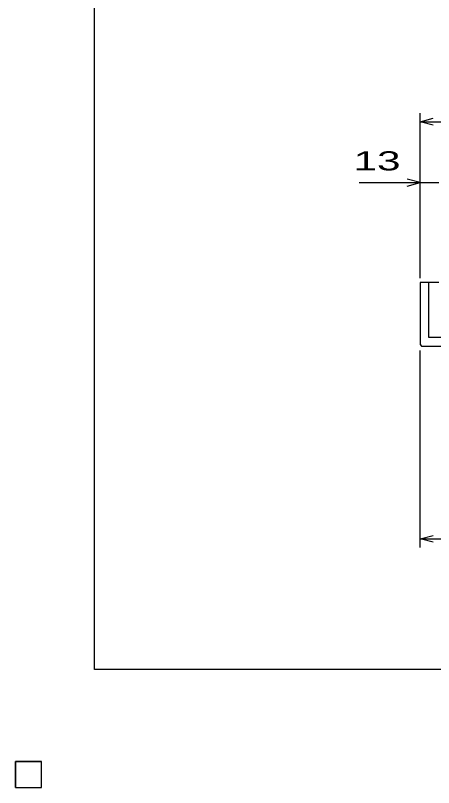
# Model space of a CAD drawing. Units: millimetres, scale not verified. Extents: x -1092 to 1039, y -770 to 632.
# Drawn here: x -1092 to -803, y -770 to -236 of the extents above; entities that cross this region are included whole.
import ezdxf
from ezdxf.enums import TextEntityAlignment as Align

# ---------------------------------------------------------------- set-up
doc = ezdxf.new("R2010")
doc.units = ezdxf.units.MM
doc.header["$LTSCALE"] = 6
for name, color, linetype, lineweight in [('0_2', 150, 'Continuous', 25), ('16', 3, 'Continuous', 25), ('19', 6, 'Continuous', 25), ('22', 4, 'Continuous', 25)]:
    doc.layers.add(name, color=color, linetype=linetype, lineweight=lineweight)
doc.styles.add('ベクトル', font='')
doc.styles.get('ベクトル').set_extended_font_data('ベクトル')

msp = doc.modelspace()

# ---------------------------------------------------------------- linework, layer by layer
at = {"layer": '0_2'}
for p, q in [((-1037.4, -687.9), (-1037.4, 632.1)), ((1038.6, -687.9), (-1037.4, -687.9))]:
    msp.add_line(p, q, dxfattribs=at)
at = {"layer": '16'}
for p, q in [((-1092, -751.5), (-1074, -751.5)), ((-1092, -769.5), (-1092, -751.5)), ((-1092, -751.5), (-1074, -751.5)), ((-1092, -769.5), (-1092, -751.5)), ((-1092, -751.5), (-1074, -751.5)), ((-1092, -769.5), (-1092, -751.5)), ((-1092, -751.5), (-1074, -751.5)), ((-1092, -769.5), (-1092, -751.5)), ((-1092, -751.5), (-1074, -751.5)), ((-1092, -769.5), (-1092, -751.5)), ((-1074, -769.5), (-1074, -751.5)), ((-1074, -769.5), (-1074, -751.5)), ((-1074, -769.5), (-1074, -751.5)), ((-1074, -769.5), (-1074, -751.5)), ((-1074, -769.5), (-1074, -751.5)), ((-1092, -769.5), (-1074, -769.5)), ((-1092, -769.5), (-1074, -769.5)), ((-1092, -769.5), (-1074, -769.5)), ((-1092, -769.5), (-1074, -769.5)), ((-1092, -769.5), (-1074, -769.5))]:
    msp.add_line(p, q, dxfattribs=at)
at = {"layer": '19'}
for p, q in [((-799.6, -420.4), (-812.6, -420.4)), ((-812.6, -420.4), (-812.6, -463.4)), ((-806.6, -458.4), (-806.6, -420.4)), ((-298.6, -458.4), (-806.6, -458.4)), ((-812.6, -463.4), (-811.6, -464.4)), ((-811.6, -464.4), (-293.6, -464.4))]:
    msp.add_line(p, q, dxfattribs=at)
at = {"layer": '22'}
for p, q in [((-812.6, -417.4), (-812.6, -303.4)), ((-812.6, -309.4), (-803.6, -307)), ((-803.6, -311.8), (-812.6, -309.4)), ((-812.6, -309.4), (-292.6, -309.4)), ((-812.6, -417.4), (-812.6, -345.4)), ((-854.6, -351.4), (-812.6, -351.4)), ((-812.6, -351.4), (-821.6, -349)), ((-821.6, -353.8), (-812.6, -351.4)), ((-812.6, -351.4), (-799.6, -351.4)), ((-812.6, -603.6), (-812.6, -467.4)), ((-812.6, -597.6), (-803.6, -595.2)), ((-803.6, -600), (-812.6, -597.6)), ((-812.6, -597.6), (-752.6, -597.6))]:
    msp.add_line(p, q, dxfattribs=at)
at = {"layer": '22', "color": 2}
for p, q in [((-1074, -751.5), (-1092, -751.5)), ((-1092, -751.5), (-1092, -769.5)), ((-1074, -751.5), (-1092, -751.5)), ((-1092, -751.5), (-1092, -769.5)), ((-1074, -751.5), (-1092, -751.5)), ((-1092, -751.5), (-1092, -769.5)), ((-1074, -769.5), (-1074, -751.5)), ((-1074, -769.5), (-1074, -751.5)), ((-1074, -769.5), (-1074, -751.5)), ((-1092, -769.5), (-1074, -769.5)), ((-1092, -769.5), (-1074, -769.5)), ((-1092, -769.5), (-1074, -769.5))]:
    msp.add_line(p, q, dxfattribs=at)

# ---------------------------------------------------------------- texts
at = {"layer": '22', "color": 2, "style": 'ベクトル', "width": 1.65}
msp.add_text(' 13 ', height=13.2, dxfattribs=at).set_placement((-866.6, -336.4), align=Align.MIDDLE_LEFT)

doc.saveas('drawing.dxf')
